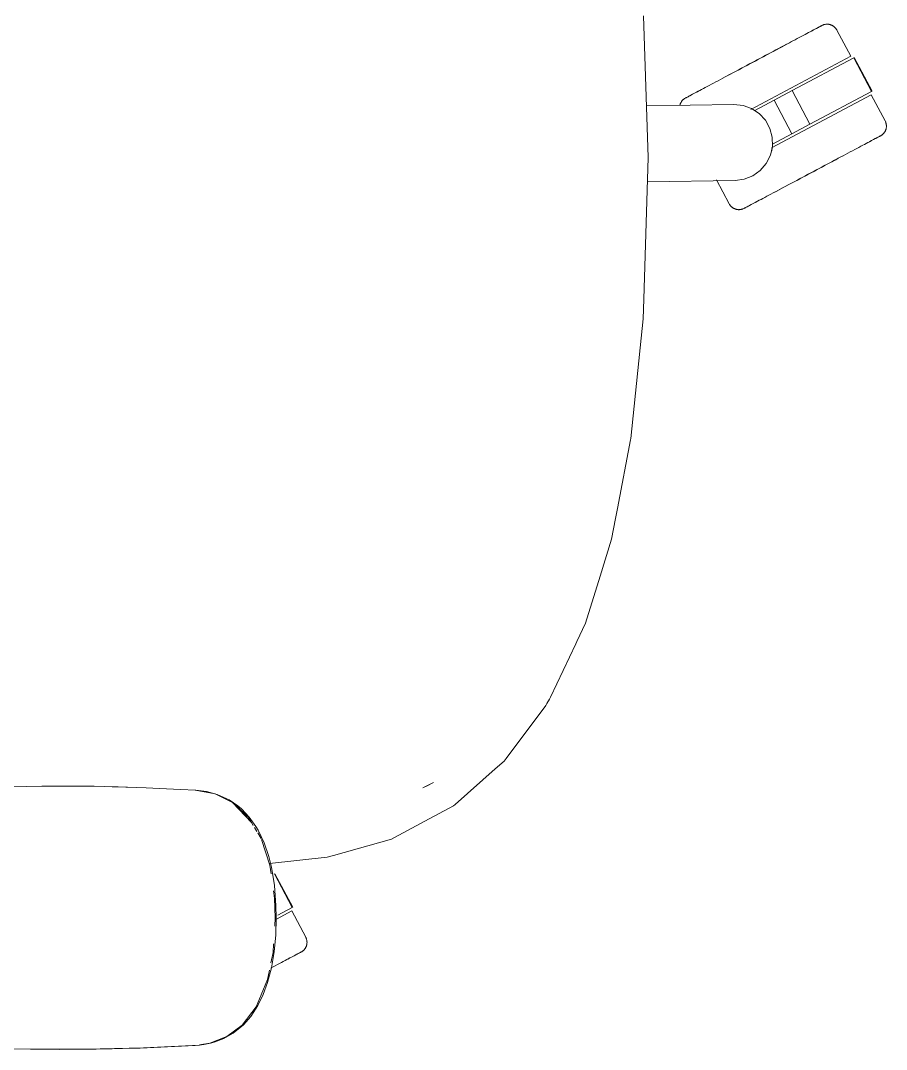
# Model space of a CAD drawing. Header units: millimetres. Extents: x 79795 to 317870, y -36033 to 97293.
# Drawn here: x 178642.9 to 178961.8, y 20429.7 to 20808.5 of the extents above; entities that cross this region are included whole.
import ezdxf

# ---------------------------------------------------------------- set-up
doc = ezdxf.new("R2010")
doc.units = ezdxf.units.MM
doc.header["$MEASUREMENT"] = 0
doc.layers.add('G-IMPT', color=8, linetype='CONTINUOUS', lineweight=9)
doc.layers.add('I-FURN', color=8, linetype='CONTINUOUS', lineweight=9)

msp = doc.modelspace()

# ---------------------------------------------------------------- linework, layer by layer
at = {"layer": 'G-IMPT'}
for p, q in [((178872.34, 20810.3), (178874.04, 20758.12)), ((178874.04, 20758.12), (178872.43, 20705.95)), ((178872.43, 20705.95), (178872.2, 20698.69)), ((178871.47, 20691.63), (178872.2, 20698.69)), ((178867.65, 20654.64), (178871.47, 20691.63)), ((178862.69, 20628.79), (178867.56, 20654.17)), ((178867.65, 20654.64), (178867.56, 20654.17)), ((178862.69, 20628.79), (178861.99, 20625.13)), ((178860.53, 20617.53), (178861.99, 20625.13)), ((178856.34, 20603.92), (178860.53, 20617.53)), ((178851.01, 20586.65), (178856.34, 20603.92)), ((178851.01, 20586.65), (178847.82, 20579.88)), ((178847.39, 20578.97), (178847.82, 20579.88)), ((178838.13, 20559.32), (178847.39, 20578.97)), ((178836.3, 20556.27), (178836.76, 20557.04)), ((178836.76, 20557.04), (178837.7, 20558.61)), ((178838.13, 20559.32), (178837.7, 20558.61)), ((178836.3, 20556.27), (178821.73, 20536.77)), ((178817.75, 20532.93), (178821.01, 20535.8)), ((178821.73, 20536.77), (178821.01, 20535.8)), ((178817.75, 20532.93), (178802.96, 20519.91)), ((178645.29, 20526.52), (178632.99, 20526.23)), ((178645.29, 20526.52), (178650.76, 20526.59)), ((178665.48, 20526.6), (178650.76, 20526.59)), ((178669.99, 20526.55), (178665.48, 20526.6)), ((178669.99, 20526.55), (178685.66, 20526.17)), ((178676.71, 20526.37), (178678.93, 20526.37)), ((178682.26, 20526.23), (178678.93, 20526.37)), ((178794.99, 20527.94), (178791.1, 20525.98)), ((178792.7, 20526.76), (178791.1, 20525.98)), ((178794.99, 20527.94), (178792.7, 20526.76)), ((178685.66, 20526.17), (178689.2, 20526.05)), ((178701.76, 20525.43), (178689.2, 20526.05)), ((178701.76, 20525.43), (178707.43, 20525.15)), ((178714.55, 20523.78), (178707.2, 20525.15)), ((178707.43, 20525.15), (178711.44, 20524.65)), ((178711.44, 20524.65), (178715.39, 20523.58)), ((178718.81, 20521.68), (178714.55, 20523.78)), ((178719.71, 20521.6), (178715.39, 20523.58)), ((178718.81, 20521.68), (178721.04, 20520.57)), ((178719.71, 20521.6), (178722.93, 20519.39)), ((178726.75, 20515.27), (178721.04, 20520.57)), ((178727.95, 20513.18), (178721.04, 20520.57)), ((178721.04, 20520.57), (178723.46, 20518.34)), ((178724.26, 20518.26), (178722.93, 20519.39)), ((178791.86, 20513.74), (178802.3, 20519.33)), ((178802.96, 20519.91), (178802.3, 20519.33)), ((178726.53, 20514.8), (178723.46, 20518.34)), ((178724.26, 20518.26), (178727.12, 20515.21)), ((178728.64, 20512.11), (178726.75, 20515.27)), ((178727.12, 20515.21), (178729.57, 20511.76)), ((178727.95, 20513.18), (178726.67, 20514.65)), ((178729.97, 20509.89), (178729.11, 20511.33)), ((178730.37, 20510.38), (178729.57, 20511.76)), ((178780.62, 20507.73), (178791.86, 20513.74)), ((178731.49, 20507.34), (178730.25, 20509.42)), ((178732.58, 20505.75), (178730.37, 20510.38)), ((178779.51, 20507.14), (178780.62, 20507.73)), ((178734.75, 20497.57), (178731.72, 20506.97)), ((178734.32, 20500.66), (178732.58, 20505.75)), ((178758.16, 20501.13), (178779.51, 20507.14)), ((178734.32, 20500.66), (178735.3, 20496.73)), ((178734.63, 20498.08), (178755.9, 20500.49)), ((178758.16, 20501.13), (178755.9, 20500.49)), ((178735.21, 20494.28), (178734.75, 20497.57)), ((178735.3, 20496.73), (178736.41, 20489.97)), ((178736.99, 20482.66), (178736.41, 20489.97)), ((178736.47, 20485.31), (178736.08, 20488.1)), ((178736.47, 20485.31), (178736.7, 20478.15)), ((178736.99, 20482.66), (178737.08, 20478.15)), ((178736.51, 20475.04), (178736.7, 20478.15)), ((178737.08, 20478.15), (178736.9, 20471.81)), ((178736.33, 20465.66), (178736.9, 20471.81)), ((178736.33, 20465.66), (178735.33, 20459.73)), ((178735.92, 20465.32), (178736.11, 20468.53)), ((178735.15, 20461.57), (178735.92, 20465.32)), ((178733.88, 20455.36), (178734.59, 20458.83)), ((178733.9, 20454.25), (178735.33, 20459.73)), ((178733.88, 20455.36), (178731.55, 20449.74)), ((178733.9, 20454.25), (178732.32, 20449.91)), ((178729.71, 20445.35), (178731.55, 20449.74)), ((178730.33, 20445.84), (178732.32, 20449.91)), ((178724.49, 20438.56), (178729.71, 20445.35)), ((178730.33, 20445.84), (178727.68, 20441.79)), ((178727.68, 20441.79), (178725.01, 20438.76)), ((178717.84, 20433.72), (178721.27, 20435.68)), ((178718.87, 20434.39), (178724.49, 20438.56)), ((178721.27, 20435.68), (178725.01, 20438.76)), ((178708.81, 20431.26), (178710.46, 20431.51)), ((178712.67, 20431.98), (178708.82, 20431.39)), ((178712.85, 20431.96), (178710.46, 20431.51)), ((178712.67, 20431.98), (178718.87, 20434.39)), ((178712.85, 20431.96), (178714.2, 20432.33)), ((178717.84, 20433.72), (178714.2, 20432.33)), ((178646.65, 20429.75), (178638.23, 20429.92)), ((178646.65, 20429.75), (178676.67, 20429.87)), ((178646.65, 20429.75), (178666.84, 20429.71)), ((178646.65, 20429.75), (178657.45, 20429.67)), ((178676.67, 20429.87), (178657.45, 20429.67)), ((178666.84, 20429.71), (178688.23, 20430.21)), ((178666.84, 20429.71), (178687.02, 20430.17)), ((178666.84, 20429.71), (178676.67, 20429.87)), ((178666.84, 20429.75), (178668.88, 20429.73)), ((178668.88, 20429.73), (178670.78, 20429.8)), ((178676.67, 20429.87), (178688.23, 20430.21)), ((178687.02, 20430.17), (178708.81, 20431.26)), ((178687.02, 20430.17), (178707.2, 20431.15)), ((178688.23, 20430.21), (178687.02, 20430.17)), ((178688.23, 20430.21), (178708.81, 20431.26)), ((178708.81, 20431.26), (178707.2, 20431.15))]:
    msp.add_line(p, q, dxfattribs=at)
at = {"layer": 'I-FURN'}
for p, q in [((178937.72, 20806.54), (178937.54, 20806.44)), ((178937.63, 20806.49), (178937.79, 20806.58)), ((178937.86, 20806.61), (178937.72, 20806.54)), ((178937.79, 20806.58), (178937.91, 20806.64)), ((178937.96, 20806.67), (178937.86, 20806.61)), ((178937.91, 20806.64), (178938, 20806.69)), ((178938.02, 20806.7), (178937.96, 20806.67)), ((178938, 20806.69), (178938.04, 20806.71)), ((178938.04, 20806.71), (178938.02, 20806.7)), ((178938.04, 20806.71), (178938.19, 20806.78)), ((178938.04, 20806.71), (178938.04, 20806.71)), ((178938.19, 20806.78), (178938.33, 20806.85)), ((178938.33, 20806.85), (178938.48, 20806.91)), ((178938.48, 20806.91), (178938.63, 20806.97)), ((178938.63, 20806.97), (178938.79, 20807.02)), ((178938.79, 20807.02), (178938.94, 20807.06)), ((178938.94, 20807.06), (178939.1, 20807.1)), ((178939.1, 20807.1), (178939.26, 20807.13)), ((178939.26, 20807.13), (178939.42, 20807.15)), ((178939.42, 20807.15), (178939.58, 20807.17)), ((178939.58, 20807.17), (178939.74, 20807.18)), ((178939.74, 20807.18), (178939.9, 20807.18)), ((178939.9, 20807.18), (178940.06, 20807.18)), ((178940.06, 20807.18), (178940.22, 20807.17)), ((178940.22, 20807.17), (178940.38, 20807.16)), ((178940.38, 20807.16), (178940.54, 20807.14)), ((178940.54, 20807.14), (178940.7, 20807.11)), ((178940.7, 20807.11), (178940.86, 20807.08)), ((178940.86, 20807.08), (178941.02, 20807.04)), ((178941.02, 20807.04), (178941.17, 20806.99)), ((178941.17, 20806.99), (178941.32, 20806.94)), ((178941.32, 20806.94), (178941.47, 20806.88)), ((178941.47, 20806.88), (178941.62, 20806.81)), ((178941.62, 20806.81), (178941.77, 20806.74)), ((178941.77, 20806.74), (178941.91, 20806.67)), ((178941.91, 20806.67), (178942.05, 20806.59)), ((178942.05, 20806.59), (178942.18, 20806.5)), ((178931.13, 20803.03), (178930.42, 20802.66)), ((178931.8, 20803.39), (178931.13, 20803.03)), ((178932.45, 20803.74), (178931.8, 20803.39)), ((178933.07, 20804.07), (178932.45, 20803.74)), ((178933.65, 20804.38), (178933.07, 20804.07)), ((178933.34, 20804.21), (178933.91, 20804.51)), ((178934.2, 20804.67), (178933.65, 20804.38)), ((178933.91, 20804.51), (178934.45, 20804.8)), ((178934.72, 20804.94), (178934.2, 20804.67)), ((178934.45, 20804.8), (178934.95, 20805.06)), ((178935.2, 20805.2), (178934.72, 20804.94)), ((178934.95, 20805.06), (178935.41, 20805.31)), ((178935.65, 20805.44), (178935.2, 20805.2)), ((178935.41, 20805.31), (178935.84, 20805.54)), ((178936.06, 20805.66), (178935.65, 20805.44)), ((178935.84, 20805.54), (178936.23, 20805.75)), ((178936.43, 20805.85), (178936.06, 20805.66)), ((178936.23, 20805.75), (178936.59, 20805.94)), ((178936.77, 20806.03), (178936.43, 20805.85)), ((178936.59, 20805.94), (178936.91, 20806.11)), ((178937.06, 20806.19), (178936.77, 20806.03)), ((178936.91, 20806.11), (178937.19, 20806.26)), ((178937.32, 20806.33), (178937.06, 20806.19)), ((178937.19, 20806.26), (178937.43, 20806.38)), ((178937.54, 20806.44), (178937.32, 20806.33)), ((178937.43, 20806.38), (178937.63, 20806.49)), ((178942.18, 20806.5), (178942.31, 20806.41)), ((178942.31, 20806.41), (178942.44, 20806.31)), ((178942.44, 20806.31), (178942.57, 20806.21)), ((178942.57, 20806.21), (178942.69, 20806.1)), ((178942.69, 20806.1), (178942.8, 20805.99)), ((178942.8, 20805.99), (178942.91, 20805.87)), ((178942.91, 20805.87), (178943.02, 20805.75)), ((178943.02, 20805.75), (178943.12, 20805.62)), ((178943.12, 20805.62), (178943.22, 20805.49)), ((178943.22, 20805.49), (178943.31, 20805.36)), ((178943.31, 20805.36), (178943.39, 20805.22)), ((178943.39, 20805.22), (178943.47, 20805.08)), ((178943.47, 20805.08), (178943.49, 20805.04)), ((178948.64, 20795.36), (178943.49, 20805.04)), ((178923.86, 20799.17), (178922.94, 20798.68)), ((178923.37, 20798.91), (178924.27, 20799.39)), ((178924.75, 20799.65), (178923.86, 20799.17)), ((178924.27, 20799.39), (178925.16, 20799.86)), ((178925.63, 20800.11), (178924.75, 20799.65)), ((178925.16, 20799.86), (178926.03, 20800.32)), ((178926.49, 20800.57), (178925.63, 20800.11)), ((178926.03, 20800.32), (178926.87, 20800.77)), ((178927.32, 20801.01), (178926.49, 20800.57)), ((178928.13, 20801.44), (178927.32, 20801.01)), ((178928.92, 20801.86), (178928.13, 20801.44)), ((178929.68, 20802.27), (178928.92, 20801.86)), ((178930.42, 20802.66), (178929.68, 20802.27)), ((178948.64, 20795.36), (178911.89, 20775.82)), ((178915.65, 20794.8), (178916.64, 20795.33)), ((178917.18, 20795.62), (178916.18, 20795.09)), ((178916.64, 20795.33), (178917.63, 20795.86)), ((178918.17, 20796.14), (178917.18, 20795.62)), ((178917.63, 20795.86), (178918.62, 20796.38)), ((178919.14, 20796.66), (178918.17, 20796.14)), ((178918.62, 20796.38), (178919.59, 20796.9)), ((178920.11, 20797.18), (178919.14, 20796.66)), ((178919.59, 20796.9), (178920.55, 20797.41)), ((178921.07, 20797.69), (178920.11, 20797.18)), ((178920.55, 20797.41), (178921.51, 20797.92)), ((178922.01, 20798.19), (178921.07, 20797.69)), ((178921.51, 20797.92), (178922.44, 20798.42)), ((178922.94, 20798.68), (178922.01, 20798.19)), ((178922.44, 20798.42), (178923.37, 20798.91)), ((178908.63, 20791.07), (178909.63, 20791.6)), ((178910.17, 20791.89), (178909.17, 20791.36)), ((178909.63, 20791.6), (178910.63, 20792.13)), ((178911.17, 20792.42), (178910.17, 20791.89)), ((178910.63, 20792.13), (178911.63, 20792.67)), ((178912.17, 20792.96), (178911.17, 20792.42)), ((178911.63, 20792.67), (178912.63, 20793.2)), ((178913.18, 20793.49), (178912.17, 20792.96)), ((178912.63, 20793.2), (178913.64, 20793.74)), ((178914.18, 20794.02), (178913.18, 20793.49)), ((178913.64, 20793.74), (178914.64, 20794.27)), ((178915.18, 20794.56), (178914.18, 20794.02)), ((178914.64, 20794.27), (178915.65, 20794.8)), ((178916.18, 20795.09), (178915.18, 20794.56)), ((178927.06, 20782.75), (178949.77, 20794.82)), ((178949.77, 20794.82), (178956.34, 20782.46)), ((178956.51, 20782.55), (178949.94, 20794.91)), ((178902.44, 20787.78), (178901.54, 20787.3)), ((178901.95, 20787.52), (178902.87, 20788.01)), ((178903.37, 20788.27), (178902.44, 20787.78)), ((178902.87, 20788.01), (178903.8, 20788.5)), ((178904.31, 20788.77), (178903.37, 20788.27)), ((178903.8, 20788.5), (178904.74, 20789)), ((178905.26, 20789.28), (178904.31, 20788.77)), ((178904.74, 20789), (178905.7, 20789.51)), ((178906.22, 20789.79), (178905.26, 20789.28)), ((178905.7, 20789.51), (178906.67, 20790.03)), ((178907.19, 20790.31), (178906.22, 20789.79)), ((178906.67, 20790.03), (178907.65, 20790.55)), ((178908.18, 20790.83), (178907.19, 20790.31)), ((178907.65, 20790.55), (178908.63, 20791.07)), ((178909.17, 20791.36), (178908.18, 20790.83)), ((178895.06, 20783.86), (178894.37, 20783.49)), ((178895.79, 20784.24), (178895.06, 20783.86)), ((178896.54, 20784.64), (178895.79, 20784.24)), ((178897.31, 20785.05), (178896.54, 20784.64)), ((178898.11, 20785.48), (178897.31, 20785.05)), ((178898.94, 20785.92), (178898.11, 20785.48)), ((178899.78, 20786.37), (178898.94, 20785.92)), ((178900.65, 20786.83), (178899.78, 20786.37)), ((178901.54, 20787.3), (178900.65, 20786.83)), ((178887.79, 20779.99), (178887.85, 20780.02)), ((178887.9, 20780.05), (178887.82, 20780.01)), ((178887.85, 20780.02), (178887.95, 20780.08)), ((178888.02, 20780.11), (178887.9, 20780.05)), ((178887.95, 20780.08), (178888.09, 20780.15)), ((178888.18, 20780.2), (178888.02, 20780.11)), ((178888.09, 20780.15), (178888.27, 20780.25)), ((178888.38, 20780.31), (178888.18, 20780.2)), ((178888.27, 20780.25), (178888.49, 20780.36)), ((178888.62, 20780.43), (178888.38, 20780.31)), ((178888.49, 20780.36), (178888.75, 20780.5)), ((178888.9, 20780.58), (178888.62, 20780.43)), ((178888.75, 20780.5), (178889.04, 20780.66)), ((178889.22, 20780.75), (178888.9, 20780.58)), ((178889.04, 20780.66), (178889.38, 20780.84)), ((178889.58, 20780.94), (178889.22, 20780.75)), ((178889.38, 20780.84), (178889.75, 20781.03)), ((178889.97, 20781.15), (178889.58, 20780.94)), ((178889.75, 20781.03), (178890.16, 20781.25)), ((178890.4, 20781.38), (178889.97, 20781.15)), ((178890.16, 20781.25), (178890.61, 20781.49)), ((178890.86, 20781.63), (178890.4, 20781.38)), ((178890.61, 20781.49), (178891.09, 20781.75)), ((178891.37, 20781.89), (178890.86, 20781.63)), ((178891.09, 20781.75), (178891.61, 20782.02)), ((178891.9, 20782.18), (178891.37, 20781.89)), ((178891.61, 20782.02), (178892.16, 20782.31)), ((178892.47, 20782.48), (178891.9, 20782.18)), ((178892.16, 20782.31), (178892.74, 20782.62)), ((178893.07, 20782.8), (178892.47, 20782.48)), ((178893.71, 20783.14), (178893.07, 20782.8)), ((178894.37, 20783.49), (178893.71, 20783.14)), ((178956.16, 20781.23), (178919.44, 20761.71)), ((178920.42, 20779.22), (178927.06, 20782.75)), ((178927.06, 20782.75), (178933.63, 20770.39)), ((178956.34, 20782.46), (178933.63, 20770.39)), ((178961.31, 20771.55), (178956.16, 20781.23)), ((178873.42, 20777.07), (178905.61, 20777.64)), ((178885.74, 20777.35), (178885.78, 20777.5)), ((178885.78, 20777.5), (178885.82, 20777.66)), ((178885.82, 20777.66), (178885.88, 20777.81)), ((178885.88, 20777.81), (178885.93, 20777.96)), ((178885.93, 20777.96), (178886, 20778.11)), ((178886, 20778.11), (178886.07, 20778.25)), ((178886.07, 20778.25), (178886.15, 20778.39)), ((178886.15, 20778.39), (178886.23, 20778.53)), ((178886.23, 20778.53), (178886.31, 20778.67)), ((178886.31, 20778.67), (178886.41, 20778.8)), ((178886.41, 20778.8), (178886.5, 20778.93)), ((178886.5, 20778.93), (178886.61, 20779.05)), ((178886.61, 20779.05), (178886.72, 20779.17)), ((178886.72, 20779.17), (178886.83, 20779.29)), ((178886.83, 20779.29), (178886.94, 20779.4)), ((178886.94, 20779.4), (178887.07, 20779.51)), ((178887.07, 20779.51), (178887.19, 20779.61)), ((178887.19, 20779.61), (178887.32, 20779.7)), ((178887.32, 20779.7), (178887.45, 20779.79)), ((178887.45, 20779.79), (178887.59, 20779.88)), ((178887.59, 20779.88), (178887.73, 20779.96)), ((178887.73, 20779.96), (178887.77, 20779.98)), ((178887.82, 20780.01), (178887.77, 20779.98)), ((178887.77, 20779.98), (178887.79, 20779.99)), ((178887.77, 20779.98), (178887.77, 20779.98)), ((178905.61, 20777.64), (178908.97, 20777.29)), ((178908.97, 20777.29), (178912.14, 20776.15)), ((178913.27, 20775.42), (178920.42, 20779.22)), ((178920.42, 20779.22), (178926.99, 20766.86)), ((178912.14, 20776.15), (178914.95, 20774.28)), ((178914.95, 20774.28), (178917.23, 20771.79)), ((178917.23, 20771.79), (178918.85, 20768.83)), ((178918.85, 20768.83), (178919.72, 20765.57)), ((178933.63, 20770.39), (178926.99, 20766.86)), ((178961.31, 20771.55), (178961.38, 20771.4)), ((178961.38, 20771.4), (178961.44, 20771.26)), ((178961.44, 20771.26), (178961.51, 20771.11)), ((178961.51, 20771.11), (178961.56, 20770.96)), ((178961.56, 20770.96), (178961.61, 20770.8)), ((178961.61, 20770.8), (178961.65, 20770.65)), ((178961.67, 20768.73), (178961.63, 20768.57)), ((178961.65, 20770.65), (178961.69, 20770.49)), ((178961.7, 20768.89), (178961.67, 20768.73)), ((178961.69, 20770.49), (178961.72, 20770.33)), ((178961.73, 20769.05), (178961.7, 20768.89)), ((178961.72, 20770.33), (178961.74, 20770.17)), ((178961.75, 20769.21), (178961.73, 20769.05)), ((178961.74, 20770.17), (178961.76, 20770.01)), ((178961.77, 20769.37), (178961.75, 20769.21)), ((178961.76, 20770.01), (178961.77, 20769.85)), ((178961.77, 20769.85), (178961.78, 20769.69)), ((178961.78, 20769.69), (178961.77, 20769.53)), ((178961.77, 20769.53), (178961.77, 20769.37)), ((178919.72, 20765.57), (178919.78, 20762.2)), ((178926.99, 20766.86), (178919.85, 20763.06)), ((178957.01, 20764.7), (178957.44, 20764.93)), ((178957.65, 20765.04), (178957.24, 20764.82)), ((178957.44, 20764.93), (178957.83, 20765.13)), ((178958.03, 20765.24), (178957.65, 20765.04)), ((178957.83, 20765.13), (178958.19, 20765.32)), ((178958.36, 20765.42), (178958.03, 20765.24)), ((178958.19, 20765.32), (178958.5, 20765.49)), ((178958.66, 20765.57), (178958.36, 20765.42)), ((178958.5, 20765.49), (178958.78, 20765.64)), ((178958.92, 20765.71), (178958.66, 20765.57)), ((178958.78, 20765.64), (178959.02, 20765.77)), ((178959.14, 20765.83), (178958.92, 20765.71)), ((178959.02, 20765.77), (178959.23, 20765.88)), ((178959.32, 20765.92), (178959.14, 20765.83)), ((178959.23, 20765.88), (178959.39, 20765.96)), ((178959.46, 20766), (178959.32, 20765.92)), ((178959.39, 20765.96), (178959.51, 20766.03)), ((178959.56, 20766.05), (178959.46, 20766)), ((178959.51, 20766.03), (178959.59, 20766.07)), ((178959.62, 20766.08), (178959.56, 20766.05)), ((178959.59, 20766.07), (178959.63, 20766.09)), ((178959.64, 20766.1), (178959.62, 20766.08)), ((178959.63, 20766.09), (178959.64, 20766.1)), ((178959.68, 20766.12), (178959.64, 20766.1)), ((178959.82, 20766.2), (178959.68, 20766.12)), ((178959.95, 20766.28), (178959.82, 20766.2)), ((178960.09, 20766.37), (178959.95, 20766.28)), ((178960.22, 20766.47), (178960.09, 20766.37)), ((178960.34, 20766.57), (178960.22, 20766.47)), ((178960.46, 20766.68), (178960.34, 20766.57)), ((178960.58, 20766.79), (178960.46, 20766.68)), ((178960.69, 20766.9), (178960.58, 20766.79)), ((178960.8, 20767.02), (178960.69, 20766.9)), ((178960.9, 20767.15), (178960.8, 20767.02)), ((178961, 20767.28), (178960.9, 20767.15)), ((178961.09, 20767.41), (178961, 20767.28)), ((178961.18, 20767.54), (178961.09, 20767.41)), ((178961.26, 20767.68), (178961.18, 20767.54)), ((178961.34, 20767.82), (178961.26, 20767.68)), ((178961.41, 20767.97), (178961.34, 20767.82)), ((178961.47, 20768.12), (178961.41, 20767.97)), ((178961.53, 20768.27), (178961.47, 20768.12)), ((178961.58, 20768.42), (178961.53, 20768.27)), ((178961.63, 20768.57), (178961.58, 20768.42)), ((178919.78, 20762.2), (178919.03, 20758.91)), ((178950.1, 20761.02), (178950.87, 20761.43)), ((178950.87, 20761.43), (178951.62, 20761.83)), ((178951.62, 20761.83), (178952.34, 20762.22)), ((178952.34, 20762.22), (178953.04, 20762.59)), ((178953.04, 20762.59), (178953.7, 20762.94)), ((178953.7, 20762.94), (178954.34, 20763.28)), ((178954.34, 20763.28), (178954.94, 20763.6)), ((178955.25, 20763.76), (178954.66, 20763.45)), ((178954.94, 20763.6), (178955.51, 20763.9)), ((178955.8, 20764.05), (178955.25, 20763.76)), ((178955.51, 20763.9), (178956.04, 20764.18)), ((178956.32, 20764.33), (178955.8, 20764.05)), ((178956.04, 20764.18), (178956.54, 20764.45)), ((178956.8, 20764.59), (178956.32, 20764.33)), ((178956.54, 20764.45), (178957.01, 20764.7)), ((178957.24, 20764.82), (178956.8, 20764.59)), ((178919.03, 20758.91), (178917.51, 20755.9)), ((178942.15, 20756.8), (178943.1, 20757.3)), ((178943.61, 20757.57), (178942.67, 20757.07)), ((178943.1, 20757.3), (178944.04, 20757.8)), ((178944.54, 20758.07), (178943.61, 20757.57)), ((178944.04, 20757.8), (178944.96, 20758.29)), ((178945.45, 20758.55), (178944.54, 20758.07)), ((178944.96, 20758.29), (178945.87, 20758.77)), ((178945.87, 20758.77), (178946.76, 20759.25)), ((178946.76, 20759.25), (178947.62, 20759.71)), ((178947.62, 20759.71), (178948.47, 20760.16)), ((178948.47, 20760.16), (178949.29, 20760.6)), ((178949.29, 20760.6), (178950.1, 20761.02)), ((178917.51, 20755.9), (178915.32, 20753.33)), ((178935.24, 20753.12), (178936.24, 20753.65)), ((178936.78, 20753.94), (178935.78, 20753.41)), ((178936.24, 20753.65), (178937.24, 20754.19)), ((178937.78, 20754.47), (178936.78, 20753.94)), ((178937.24, 20754.19), (178938.24, 20754.72)), ((178938.77, 20755), (178937.78, 20754.47)), ((178938.24, 20754.72), (178939.23, 20755.24)), ((178939.76, 20755.53), (178938.77, 20755)), ((178939.23, 20755.24), (178940.21, 20755.77)), ((178940.74, 20756.05), (178939.76, 20755.53)), ((178940.21, 20755.77), (178941.19, 20756.28)), ((178941.71, 20756.56), (178940.74, 20756.05)), ((178941.19, 20756.28), (178942.15, 20756.8)), ((178942.67, 20757.07), (178941.71, 20756.56)), ((178899.21, 20749.87), (178903.91, 20741.03)), ((178909.44, 20750.12), (178906.1, 20749.65)), ((178912.58, 20751.37), (178909.44, 20750.12)), ((178915.32, 20753.33), (178912.58, 20751.37)), ((178928.26, 20749.41), (178929.24, 20749.93)), ((178929.77, 20750.22), (178928.79, 20749.69)), ((178929.24, 20749.93), (178930.23, 20750.46)), ((178930.76, 20750.74), (178929.77, 20750.22)), ((178930.23, 20750.46), (178931.22, 20750.99)), ((178931.76, 20751.27), (178930.76, 20750.74)), ((178931.22, 20750.99), (178932.22, 20751.52)), ((178932.76, 20751.81), (178931.76, 20751.27)), ((178932.22, 20751.52), (178933.23, 20752.05)), ((178933.77, 20752.34), (178932.76, 20751.81)), ((178933.23, 20752.05), (178934.23, 20752.59)), ((178934.77, 20752.87), (178933.77, 20752.34)), ((178934.23, 20752.59), (178935.24, 20753.12)), ((178935.78, 20753.41), (178934.77, 20752.87)), ((178906.1, 20749.65), (178873.76, 20749.09)), ((178920.92, 20745.51), (178921.78, 20745.96)), ((178922.25, 20746.21), (178921.38, 20745.75)), ((178921.78, 20745.96), (178922.65, 20746.43)), ((178923.13, 20746.69), (178922.25, 20746.21)), ((178922.65, 20746.43), (178923.55, 20746.91)), ((178924.04, 20747.17), (178923.13, 20746.69)), ((178923.55, 20746.91), (178924.46, 20747.39)), ((178924.96, 20747.66), (178924.04, 20747.17)), ((178924.46, 20747.39), (178925.39, 20747.89)), ((178925.9, 20748.16), (178924.96, 20747.66)), ((178925.39, 20747.89), (178926.34, 20748.39)), ((178926.85, 20748.66), (178925.9, 20748.16)), ((178926.34, 20748.39), (178927.29, 20748.9)), ((178927.82, 20749.18), (178926.85, 20748.66)), ((178927.29, 20748.9), (178928.26, 20749.41)), ((178928.79, 20749.69), (178927.82, 20749.18)), ((178914.34, 20742.01), (178914.96, 20742.34)), ((178914.96, 20742.34), (178915.6, 20742.68)), ((178915.6, 20742.68), (178916.28, 20743.04)), ((178916.28, 20743.04), (178916.99, 20743.42)), ((178916.99, 20743.42), (178917.72, 20743.81)), ((178917.72, 20743.81), (178918.49, 20744.21)), ((178918.49, 20744.21), (178919.27, 20744.63)), ((178919.27, 20744.63), (178920.08, 20745.06)), ((178920.08, 20745.06), (178920.92, 20745.51)), ((178921.38, 20745.75), (178920.53, 20745.3)), ((178903.93, 20740.99), (178903.91, 20741.03)), ((178904.01, 20740.85), (178903.93, 20740.99)), ((178904.1, 20740.72), (178904.01, 20740.85)), ((178904.19, 20740.58), (178904.1, 20740.72)), ((178904.29, 20740.45), (178904.19, 20740.58)), ((178904.39, 20740.33), (178904.29, 20740.45)), ((178904.49, 20740.21), (178904.39, 20740.33)), ((178904.61, 20740.09), (178904.49, 20740.21)), ((178904.72, 20739.98), (178904.61, 20740.09)), ((178904.84, 20739.87), (178904.72, 20739.98)), ((178904.97, 20739.77), (178904.84, 20739.87)), ((178905.09, 20739.67), (178904.97, 20739.77)), ((178905.23, 20739.58), (178905.09, 20739.67)), ((178905.36, 20739.49), (178905.23, 20739.58)), ((178905.5, 20739.41), (178905.36, 20739.49)), ((178905.64, 20739.33), (178905.5, 20739.41)), ((178905.79, 20739.26), (178905.64, 20739.33)), ((178905.93, 20739.2), (178905.79, 20739.26)), ((178906.09, 20739.14), (178905.93, 20739.2)), ((178906.24, 20739.09), (178906.09, 20739.14)), ((178906.39, 20739.04), (178906.24, 20739.09)), ((178906.55, 20739), (178906.39, 20739.04)), ((178906.71, 20738.97), (178906.55, 20739)), ((178906.86, 20738.94), (178906.71, 20738.97)), ((178907.02, 20738.92), (178906.86, 20738.94)), ((178907.18, 20738.9), (178907.02, 20738.92)), ((178907.35, 20738.89), (178907.18, 20738.9)), ((178907.51, 20738.89), (178907.35, 20738.89)), ((178907.67, 20738.9), (178907.51, 20738.89)), ((178907.83, 20738.91), (178907.67, 20738.9)), ((178907.99, 20738.93), (178907.83, 20738.91)), ((178908.15, 20738.95), (178907.99, 20738.93)), ((178908.31, 20738.98), (178908.15, 20738.95)), ((178908.46, 20739.02), (178908.31, 20738.98)), ((178908.62, 20739.06), (178908.46, 20739.02)), ((178908.77, 20739.11), (178908.62, 20739.06)), ((178908.92, 20739.16), (178908.77, 20739.11)), ((178909.07, 20739.22), (178908.92, 20739.16)), ((178909.22, 20739.29), (178909.07, 20739.22)), ((178909.36, 20739.36), (178909.22, 20739.29)), ((178909.37, 20739.37), (178909.36, 20739.36)), ((178909.36, 20739.36), (178909.38, 20739.37)), ((178909.41, 20739.39), (178909.37, 20739.37)), ((178909.38, 20739.37), (178909.44, 20739.41)), ((178909.49, 20739.43), (178909.41, 20739.39)), ((178909.44, 20739.41), (178909.54, 20739.46)), ((178909.62, 20739.5), (178909.49, 20739.43)), ((178909.54, 20739.46), (178909.69, 20739.53)), ((178909.78, 20739.58), (178909.62, 20739.5)), ((178909.69, 20739.53), (178909.87, 20739.63)), ((178909.98, 20739.69), (178909.78, 20739.58)), ((178909.87, 20739.63), (178910.08, 20739.75)), ((178910.22, 20739.82), (178909.98, 20739.69)), ((178910.08, 20739.75), (178910.34, 20739.88)), ((178910.5, 20739.97), (178910.22, 20739.82)), ((178910.34, 20739.88), (178910.64, 20740.04)), ((178910.82, 20740.14), (178910.5, 20739.97)), ((178910.64, 20740.04), (178910.98, 20740.22)), ((178911.17, 20740.33), (178910.82, 20740.14)), ((178910.98, 20740.22), (178911.35, 20740.42)), ((178911.57, 20740.53), (178911.17, 20740.33)), ((178911.35, 20740.42), (178911.76, 20740.64)), ((178911.99, 20740.76), (178911.57, 20740.53)), ((178911.76, 20740.64), (178912.2, 20740.87)), ((178912.46, 20741.01), (178911.99, 20740.76)), ((178912.2, 20740.87), (178912.69, 20741.13)), ((178912.96, 20741.28), (178912.46, 20741.01)), ((178912.69, 20741.13), (178913.2, 20741.41)), ((178913.5, 20741.56), (178912.96, 20741.28)), ((178913.2, 20741.41), (178913.75, 20741.7)), ((178914.07, 20741.86), (178913.5, 20741.56)), ((178913.75, 20741.7), (178914.34, 20742.01)), ((178736.31, 20494.23), (178736.41, 20494.28)), ((178736.41, 20494.28), (178742.98, 20481.92)), ((178743.15, 20482.01), (178736.58, 20494.37)), ((178742.98, 20481.92), (178737.69, 20479.1)), ((178742.8, 20480.69), (178737.17, 20477.69)), ((178747.95, 20471), (178742.8, 20480.69)), ((178747.95, 20471), (178748.02, 20470.86)), ((178748.02, 20470.86), (178748.09, 20470.71)), ((178748.09, 20470.71), (178748.15, 20470.56)), ((178748.15, 20470.56), (178748.2, 20470.41)), ((178748.2, 20470.41), (178748.25, 20470.26)), ((178748.25, 20470.26), (178748.29, 20470.1)), ((178748.29, 20470.1), (178748.33, 20469.94)), ((178748.33, 20469.94), (178748.36, 20469.79)), ((178748.36, 20469.79), (178748.38, 20469.63)), ((178748.38, 20469.63), (178748.4, 20469.47)), ((178748.4, 20469.47), (178748.41, 20469.3)), ((178746.46, 20465.65), (178746.32, 20465.57)), ((178746.59, 20465.74), (178746.46, 20465.65)), ((178746.73, 20465.83), (178746.59, 20465.74)), ((178746.86, 20465.92), (178746.73, 20465.83)), ((178746.98, 20466.02), (178746.86, 20465.92)), ((178747.1, 20466.13), (178746.98, 20466.02)), ((178747.22, 20466.24), (178747.1, 20466.13)), ((178747.33, 20466.36), (178747.22, 20466.24)), ((178747.44, 20466.48), (178747.33, 20466.36)), ((178747.54, 20466.6), (178747.44, 20466.48)), ((178747.64, 20466.73), (178747.54, 20466.6)), ((178747.73, 20466.86), (178747.64, 20466.73)), ((178747.82, 20467), (178747.73, 20466.86)), ((178747.9, 20467.14), (178747.82, 20467)), ((178747.98, 20467.28), (178747.9, 20467.14)), ((178748.05, 20467.42), (178747.98, 20467.28)), ((178748.11, 20467.57), (178748.05, 20467.42)), ((178748.17, 20467.72), (178748.11, 20467.57)), ((178748.22, 20467.87), (178748.17, 20467.72)), ((178748.27, 20468.03), (178748.22, 20467.87)), ((178748.31, 20468.18), (178748.27, 20468.03)), ((178748.34, 20468.34), (178748.31, 20468.18)), ((178748.37, 20468.5), (178748.34, 20468.34)), ((178748.39, 20468.66), (178748.37, 20468.5)), ((178748.41, 20468.82), (178748.39, 20468.66)), ((178748.41, 20469.3), (178748.42, 20469.14)), ((178748.42, 20468.98), (178748.41, 20468.82)), ((178748.42, 20469.14), (178748.42, 20468.98)), ((178738.98, 20461.67), (178739.68, 20462.04)), ((178739.68, 20462.04), (178740.34, 20462.39)), ((178740.34, 20462.39), (178740.98, 20462.73)), ((178740.98, 20462.73), (178741.58, 20463.05)), ((178741.89, 20463.22), (178741.31, 20462.9)), ((178741.58, 20463.05), (178742.15, 20463.35)), ((178742.44, 20463.51), (178741.89, 20463.22)), ((178742.15, 20463.35), (178742.68, 20463.64)), ((178742.96, 20463.78), (178742.44, 20463.51)), ((178742.68, 20463.64), (178743.18, 20463.9)), ((178743.44, 20464.04), (178742.96, 20463.78)), ((178743.18, 20463.9), (178743.65, 20464.15)), ((178743.89, 20464.28), (178743.44, 20464.04)), ((178743.65, 20464.15), (178744.08, 20464.38)), ((178744.3, 20464.49), (178743.89, 20464.28)), ((178744.08, 20464.38), (178744.47, 20464.59)), ((178744.67, 20464.69), (178744.3, 20464.49)), ((178744.47, 20464.59), (178744.83, 20464.78)), ((178745, 20464.87), (178744.67, 20464.69)), ((178744.83, 20464.78), (178745.15, 20464.95)), ((178745.3, 20465.03), (178745, 20464.87)), ((178745.15, 20464.95), (178745.42, 20465.1)), ((178745.56, 20465.17), (178745.3, 20465.03)), ((178745.42, 20465.1), (178745.67, 20465.22)), ((178745.78, 20465.28), (178745.56, 20465.17)), ((178745.67, 20465.22), (178745.87, 20465.33)), ((178745.96, 20465.38), (178745.78, 20465.28)), ((178745.87, 20465.33), (178746.03, 20465.42)), ((178746.1, 20465.45), (178745.96, 20465.38)), ((178746.03, 20465.42), (178746.15, 20465.48)), ((178746.2, 20465.51), (178746.1, 20465.45)), ((178746.15, 20465.48), (178746.23, 20465.52)), ((178746.26, 20465.54), (178746.2, 20465.51)), ((178746.23, 20465.52), (178746.27, 20465.55)), ((178746.28, 20465.55), (178746.26, 20465.54)), ((178746.27, 20465.55), (178746.28, 20465.55)), ((178746.32, 20465.57), (178746.28, 20465.55)), ((178735.11, 20459.61), (178735.94, 20460.05)), ((178735.94, 20460.05), (178736.74, 20460.48)), ((178736.74, 20460.48), (178737.51, 20460.89)), ((178737.51, 20460.89), (178738.26, 20461.29)), ((178738.26, 20461.29), (178738.98, 20461.67))]:
    msp.add_line(p, q, dxfattribs=at)
msp.add_arc((178906.04, 20763.65), 13.81, 342.664, 347.6527, dxfattribs=at)
msp.add_open_spline([(178919.65, 20761.29), (178919.58, 20760.85), (178919.48, 20760.43), (178919.36, 20760.01)], degree=3, dxfattribs=at)

doc.saveas('drawing.dxf')
